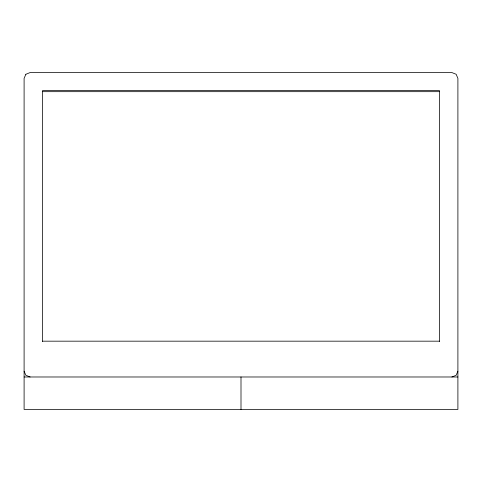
<?xml version="1.0" encoding="UTF-8"?>
<svg xmlns="http://www.w3.org/2000/svg" width="482" height="482" viewBox="0 0 482 482"><rect width="100%" height="100%" fill="white"/><g stroke="black" fill="none" stroke-linecap="round" stroke-linejoin="round"><path stroke-width="0.72" d="M457.9 371.176L456.141 375.285L451.887 376.984M42.639 91.676L439.361 91.676M42.639 341.172L439.361 341.172M24.1 376.984L457.9 376.984M30.113 376.984L25.859 375.285L24.1 371.176M439.361 341.618L439.361 90.477L42.639 90.477L42.639 341.618M241 376.984L241 409.429M25.859 74.27L24.1 78.379L24.1 409.429L457.9 409.429L457.9 78.379L456.141 74.27L451.887 72.571L30.113 72.571L25.859 74.27"/></g></svg>
